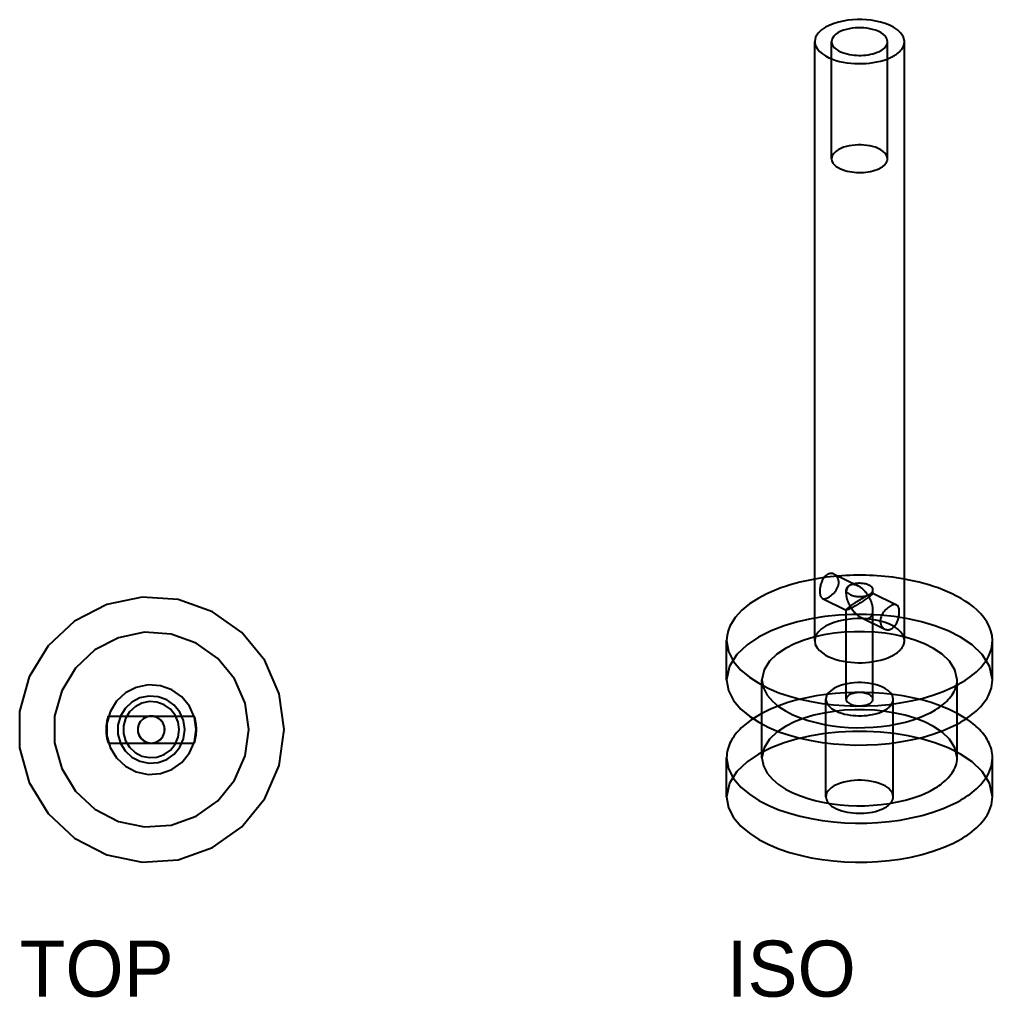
# Model space of a CAD drawing. Header units: millimetres. Extents: x 0 to 258, y -49 to 96.
# Drawn here: x 0 to 43.38, y 52.34 to 95.96 of the extents above; entities that cross this region are included whole.
import ezdxf

# ---------------------------------------------------------------- set-up
doc = ezdxf.new("R2010")
doc.units = ezdxf.units.MM
for name, color, linetype in [('ISO_HIDDEN', 8, 'CONTINUOUS'), ('ISO_VISIBLE', 7, 'Continuous'), ('TOP_HIDDEN', 8, 'CONTINUOUS'), ('TOP_VISIBLE', 7, 'Continuous')]:
    doc.layers.add(name, color=color, linetype=linetype)

msp = doc.modelspace()

# ---------------------------------------------------------------- linework, layer by layer
at = {"layer": 'ISO_HIDDEN'}
for points in [[(36.2, 89.753), (36.2, 94.975)], [(38.7, 89.753), (38.7, 94.975)], [(38.7, 89.753), (38.673, 89.88), (38.603, 89.99), (38.508, 90.08), (38.399, 90.153), (38.282, 90.212), (38.16, 90.259), (38.034, 90.297), (37.906, 90.326), (37.777, 90.347), (37.646, 90.361), (37.516, 90.367), (37.384, 90.367), (37.254, 90.361), (37.123, 90.347), (36.994, 90.326), (36.866, 90.297), (36.74, 90.259), (36.618, 90.212), (36.501, 90.153), (36.392, 90.08), (36.297, 89.99), (36.227, 89.88), (36.2, 89.753)], [(36.2, 89.753), (36.218, 89.65), (36.265, 89.556), (36.333, 89.476), (36.414, 89.409), (36.502, 89.352), (36.595, 89.304), (36.692, 89.263), (36.792, 89.23), (36.893, 89.202), (36.996, 89.179), (37.099, 89.162), (37.204, 89.149), (37.309, 89.141), (37.414, 89.138), (37.519, 89.138), (37.624, 89.143), (37.728, 89.153), (37.832, 89.167), (37.936, 89.186), (38.038, 89.21), (38.139, 89.239), (38.238, 89.275), (38.334, 89.318)], [(38.334, 89.318), (38.357, 89.329), (38.38, 89.342), (38.403, 89.354), (38.425, 89.368), (38.447, 89.382), (38.469, 89.396), (38.49, 89.411), (38.51, 89.427), (38.531, 89.443), (38.55, 89.461), (38.569, 89.478), (38.587, 89.497), (38.604, 89.517), (38.621, 89.537), (38.636, 89.558), (38.65, 89.58), (38.662, 89.603), (38.673, 89.626), (38.683, 89.651), (38.69, 89.676), (38.696, 89.701), (38.699, 89.727), (38.7, 89.753)], [(39.45, 71), (39.278, 71.029), (39.105, 71.055), (38.932, 71.079), (38.758, 71.099), (38.584, 71.117), (38.41, 71.133), (38.236, 71.146), (38.061, 71.156), (37.887, 71.163), (37.712, 71.169), (37.537, 71.171), (37.363, 71.171), (37.188, 71.169), (37.013, 71.163), (36.839, 71.156), (36.664, 71.146), (36.49, 71.133), (36.316, 71.117), (36.142, 71.099), (35.968, 71.079), (35.795, 71.055), (35.622, 71.029), (35.45, 71)], [(36.036, 71.213), (35.99, 71.187), (35.947, 71.154), (35.908, 71.118), (35.873, 71.077), (35.842, 71.034), (35.813, 70.989), (35.788, 70.941), (35.766, 70.893), (35.747, 70.843), (35.73, 70.792), (35.715, 70.741), (35.703, 70.689), (35.693, 70.636), (35.685, 70.583), (35.68, 70.53), (35.677, 70.476), (35.677, 70.423), (35.68, 70.37), (35.688, 70.317), (35.701, 70.265), (35.722, 70.216), (35.753, 70.172), (35.796, 70.141)], [(35.796, 70.141), (35.861, 70.124), (35.929, 70.13), (35.994, 70.15), (36.056, 70.179), (36.114, 70.214), (36.17, 70.253), (36.222, 70.297), (36.272, 70.343), (36.318, 70.393), (36.362, 70.445), (36.401, 70.501), (36.437, 70.559), (36.467, 70.62), (36.493, 70.683), (36.511, 70.748), (36.522, 70.815), (36.525, 70.883), (36.518, 70.951), (36.5, 71.017), (36.472, 71.078), (36.432, 71.134), (36.383, 71.181), (36.326, 71.217)], [(36.326, 71.217), (36.314, 71.223), (36.302, 71.228), (36.29, 71.232), (36.277, 71.236), (36.265, 71.24), (36.252, 71.243), (36.239, 71.245), (36.226, 71.247), (36.213, 71.249), (36.2, 71.249), (36.187, 71.25), (36.174, 71.249), (36.161, 71.249), (36.148, 71.247), (36.135, 71.246), (36.122, 71.243), (36.109, 71.24), (36.097, 71.237), (36.084, 71.233), (36.072, 71.229), (36.06, 71.224), (36.048, 71.219), (36.036, 71.213)], [(36.326, 71.217), (37.384, 70.696)], [(37.026, 70.726), (37.01, 70.717), (36.994, 70.707), (36.979, 70.696), (36.965, 70.684), (36.952, 70.672), (36.939, 70.658), (36.928, 70.644), (36.918, 70.628), (36.908, 70.613), (36.899, 70.597), (36.891, 70.58), (36.884, 70.563), (36.878, 70.546), (36.872, 70.528), (36.867, 70.51), (36.863, 70.492), (36.859, 70.474), (36.857, 70.456), (36.854, 70.438), (36.852, 70.419), (36.851, 70.401), (36.85, 70.383), (36.85, 70.364)], [(37.026, 70.726), (37.015, 70.72), (37.004, 70.715), (36.993, 70.708), (36.982, 70.702), (36.971, 70.695), (36.961, 70.688), (36.951, 70.681), (36.941, 70.674), (36.931, 70.666), (36.922, 70.657), (36.913, 70.649), (36.904, 70.64), (36.896, 70.63), (36.888, 70.621), (36.881, 70.611), (36.874, 70.6), (36.868, 70.589), (36.863, 70.578), (36.858, 70.566), (36.855, 70.554), (36.852, 70.542), (36.851, 70.53), (36.85, 70.517)], [(38.05, 70.517), (38.042, 70.567), (38.019, 70.611), (37.986, 70.65), (37.947, 70.682), (37.905, 70.71), (37.86, 70.733), (37.814, 70.752), (37.766, 70.768), (37.717, 70.782), (37.668, 70.792), (37.618, 70.801), (37.568, 70.807), (37.518, 70.811), (37.467, 70.812), (37.417, 70.812), (37.367, 70.81), (37.316, 70.805), (37.266, 70.798), (37.217, 70.789), (37.168, 70.778), (37.119, 70.764), (37.072, 70.747), (37.026, 70.726)], [(37.384, 70.696), (37.369, 70.703), (37.354, 70.71), (37.339, 70.716), (37.324, 70.722), (37.309, 70.728), (37.294, 70.733), (37.278, 70.737), (37.263, 70.741), (37.247, 70.745), (37.231, 70.748), (37.215, 70.751), (37.199, 70.753), (37.183, 70.754), (37.167, 70.755), (37.151, 70.755), (37.135, 70.754), (37.119, 70.753), (37.103, 70.75), (37.087, 70.747), (37.071, 70.743), (37.056, 70.738), (37.041, 70.733), (37.026, 70.726)], [(37.874, 70.204), (37.858, 70.23), (37.842, 70.256), (37.826, 70.282), (37.808, 70.307), (37.791, 70.332), (37.772, 70.357), (37.754, 70.381), (37.734, 70.405), (37.715, 70.428), (37.695, 70.451), (37.674, 70.474), (37.653, 70.496), (37.631, 70.517), (37.609, 70.538), (37.586, 70.559), (37.562, 70.578), (37.539, 70.598), (37.514, 70.616), (37.489, 70.634), (37.464, 70.651), (37.437, 70.667), (37.411, 70.682), (37.384, 70.696)], [(36.85, 70.517), (36.858, 70.468), (36.881, 70.423), (36.914, 70.384), (36.953, 70.352), (36.995, 70.325), (37.04, 70.302), (37.086, 70.282), (37.134, 70.266), (37.183, 70.253), (37.232, 70.242), (37.282, 70.234), (37.332, 70.228), (37.382, 70.224), (37.433, 70.222), (37.483, 70.222), (37.533, 70.225), (37.584, 70.229), (37.634, 70.236), (37.683, 70.245), (37.732, 70.256), (37.781, 70.271), (37.828, 70.288), (37.874, 70.308)], [(36.85, 70.364), (36.85, 70.517)], [(36.85, 70.364), (36.851, 70.338), (36.852, 70.311), (36.854, 70.285), (36.857, 70.258), (36.861, 70.232), (36.865, 70.206), (36.871, 70.18), (36.876, 70.154), (36.883, 70.128), (36.89, 70.102), (36.897, 70.077), (36.905, 70.052), (36.914, 70.027), (36.923, 70.002), (36.933, 69.977), (36.943, 69.952), (36.953, 69.928), (36.964, 69.904), (36.976, 69.88), (36.988, 69.856), (37, 69.832), (37.013, 69.809), (37.026, 69.786)], [(37.026, 69.786), (37.061, 69.811), (37.096, 69.837), (37.132, 69.862), (37.167, 69.886), (37.203, 69.91), (37.239, 69.934), (37.276, 69.958), (37.312, 69.982), (37.349, 70.005), (37.385, 70.028), (37.422, 70.051), (37.459, 70.074), (37.496, 70.097), (37.533, 70.119), (37.57, 70.141), (37.608, 70.163), (37.645, 70.185), (37.683, 70.206), (37.721, 70.227), (37.759, 70.248), (37.797, 70.269), (37.836, 70.289), (37.874, 70.308)], [(37.874, 70.308), (37.885, 70.314), (37.896, 70.32), (37.907, 70.326), (37.918, 70.332), (37.929, 70.339), (37.939, 70.346), (37.949, 70.353), (37.959, 70.361), (37.969, 70.369), (37.978, 70.377), (37.987, 70.386), (37.996, 70.394), (38.004, 70.404), (38.012, 70.414), (38.019, 70.424), (38.026, 70.434), (38.032, 70.445), (38.037, 70.456), (38.042, 70.468), (38.045, 70.48), (38.048, 70.492), (38.049, 70.505), (38.05, 70.517)], [(37.874, 70.308), (37.881, 70.312), (37.889, 70.315), (37.896, 70.319), (37.903, 70.322), (37.91, 70.326), (37.918, 70.329), (37.925, 70.332), (37.932, 70.336), (37.94, 70.339), (37.947, 70.342), (37.954, 70.345), (37.962, 70.348), (37.969, 70.351), (37.977, 70.354), (37.984, 70.357), (37.992, 70.36), (37.999, 70.363), (38.007, 70.365), (38.015, 70.367), (38.023, 70.369), (38.03, 70.371), (38.038, 70.371), (38.046, 70.37)], [(38.05, 70.364), (38.047, 70.354), (38.041, 70.346), (38.034, 70.338), (38.027, 70.33), (38.02, 70.323), (38.012, 70.315), (38.005, 70.308), (37.997, 70.301), (37.989, 70.294), (37.981, 70.287), (37.973, 70.281), (37.965, 70.274), (37.957, 70.267), (37.949, 70.261), (37.941, 70.254), (37.932, 70.248), (37.924, 70.242), (37.916, 70.235), (37.908, 70.229), (37.899, 70.223), (37.891, 70.216), (37.883, 70.21), (37.874, 70.204)], [(38.046, 70.37), (38.047, 70.37), (38.047, 70.37), (38.047, 70.37), (38.047, 70.369), (38.048, 70.369), (38.048, 70.369), (38.048, 70.369), (38.048, 70.369), (38.049, 70.368), (38.049, 70.368), (38.049, 70.368), (38.049, 70.368), (38.049, 70.367), (38.049, 70.367), (38.05, 70.367), (38.05, 70.366), (38.05, 70.366), (38.05, 70.366), (38.05, 70.365), (38.05, 70.365), (38.05, 70.365), (38.05, 70.365), (38.05, 70.364)], [(38.046, 70.37), (39.104, 69.849)], [(38.05, 70.364), (38.05, 70.517)], [(35.796, 70.141), (36.854, 69.62)], [(37.874, 70.204), (37.833, 70.174), (37.791, 70.144), (37.748, 70.115), (37.706, 70.086), (37.663, 70.057), (37.62, 70.029), (37.577, 70.001), (37.534, 69.973), (37.49, 69.946), (37.447, 69.919), (37.403, 69.892), (37.359, 69.866), (37.315, 69.84), (37.27, 69.814), (37.225, 69.788), (37.181, 69.763), (37.136, 69.739), (37.09, 69.714), (37.044, 69.691), (36.998, 69.669), (36.952, 69.647), (36.904, 69.628), (36.854, 69.62)], [(38.05, 69.626), (38.049, 69.652), (38.048, 69.679), (38.046, 69.705), (38.043, 69.732), (38.039, 69.758), (38.035, 69.784), (38.029, 69.81), (38.024, 69.836), (38.017, 69.862), (38.01, 69.887), (38.003, 69.913), (37.995, 69.938), (37.986, 69.963), (37.977, 69.988), (37.967, 70.013), (37.957, 70.038), (37.947, 70.062), (37.936, 70.086), (37.924, 70.11), (37.912, 70.134), (37.9, 70.157), (37.887, 70.181), (37.874, 70.204)], [(43.375, 66.513), (43.247, 67.117), (42.915, 67.64), (42.465, 68.067), (41.949, 68.412), (41.394, 68.691), (40.814, 68.915), (40.219, 69.093), (39.613, 69.229), (38.999, 69.329), (38.381, 69.394), (37.761, 69.427), (37.139, 69.427), (36.519, 69.394), (35.901, 69.329), (35.287, 69.229), (34.681, 69.093), (34.086, 68.915), (33.506, 68.691), (32.951, 68.412), (32.435, 68.067), (31.985, 67.64), (31.653, 67.117), (31.525, 66.513)], [(36.85, 69.626), (36.853, 69.635), (36.859, 69.644), (36.866, 69.652), (36.873, 69.66), (36.88, 69.667), (36.888, 69.675), (36.895, 69.682), (36.903, 69.689), (36.911, 69.696), (36.919, 69.702), (36.927, 69.709), (36.935, 69.716), (36.943, 69.722), (36.951, 69.729), (36.959, 69.735), (36.968, 69.742), (36.976, 69.748), (36.984, 69.755), (36.992, 69.761), (37.001, 69.767), (37.009, 69.774), (37.017, 69.78), (37.026, 69.786)], [(36.854, 69.62), (36.853, 69.62), (36.853, 69.62), (36.853, 69.62), (36.853, 69.62), (36.852, 69.621), (36.852, 69.621), (36.852, 69.621), (36.852, 69.621), (36.851, 69.621), (36.851, 69.622), (36.851, 69.622), (36.851, 69.622), (36.851, 69.623), (36.851, 69.623), (36.85, 69.623), (36.85, 69.623), (36.85, 69.624), (36.85, 69.624), (36.85, 69.624), (36.85, 69.625), (36.85, 69.625), (36.85, 69.625), (36.85, 69.626)], [(36.85, 65.643), (36.85, 69.626)], [(37.026, 69.786), (37.042, 69.76), (37.058, 69.734), (37.074, 69.708), (37.092, 69.683), (37.109, 69.658), (37.128, 69.633), (37.146, 69.609), (37.166, 69.585), (37.185, 69.562), (37.205, 69.539), (37.226, 69.516), (37.247, 69.494), (37.269, 69.473), (37.291, 69.452), (37.314, 69.431), (37.338, 69.411), (37.361, 69.392), (37.386, 69.374), (37.411, 69.356), (37.436, 69.339), (37.463, 69.323), (37.489, 69.308), (37.516, 69.294)], [(37.874, 69.264), (37.89, 69.273), (37.906, 69.283), (37.921, 69.293), (37.935, 69.305), (37.948, 69.318), (37.961, 69.332), (37.972, 69.346), (37.982, 69.361), (37.992, 69.377), (38.001, 69.393), (38.009, 69.41), (38.016, 69.427), (38.022, 69.444), (38.028, 69.462), (38.033, 69.48), (38.037, 69.497), (38.041, 69.516), (38.043, 69.534), (38.046, 69.552), (38.048, 69.57), (38.049, 69.589), (38.05, 69.607), (38.05, 69.626)], [(38.05, 65.643), (38.05, 69.626)], [(39.45, 68.254), (39.407, 68.458), (39.295, 68.634), (39.143, 68.779), (38.969, 68.895), (38.781, 68.989), (38.586, 69.065), (38.385, 69.125), (38.18, 69.171), (37.973, 69.205), (37.764, 69.227), (37.555, 69.238), (37.345, 69.238), (37.136, 69.227), (36.927, 69.205), (36.72, 69.171), (36.515, 69.125), (36.314, 69.065), (36.119, 68.989), (35.931, 68.895), (35.757, 68.779), (35.605, 68.634), (35.493, 68.458), (35.45, 68.254)], [(37.516, 69.294), (37.531, 69.287), (37.546, 69.28), (37.561, 69.274), (37.576, 69.268), (37.591, 69.262), (37.606, 69.257), (37.622, 69.253), (37.637, 69.248), (37.653, 69.245), (37.669, 69.242), (37.685, 69.239), (37.701, 69.237), (37.717, 69.236), (37.733, 69.235), (37.749, 69.235), (37.765, 69.235), (37.781, 69.237), (37.797, 69.239), (37.813, 69.242), (37.829, 69.246), (37.844, 69.252), (37.859, 69.257), (37.874, 69.264)], [(37.516, 69.294), (38.574, 68.773)], [(41.8, 66.513), (41.706, 66.957), (41.462, 67.341), (41.132, 67.654), (40.753, 67.907), (40.345, 68.112), (39.92, 68.276), (39.483, 68.407), (39.038, 68.507), (38.587, 68.581), (38.134, 68.629), (37.678, 68.652), (37.222, 68.652), (36.766, 68.629), (36.313, 68.581), (35.862, 68.507), (35.417, 68.407), (34.98, 68.276), (34.555, 68.112), (34.147, 67.907), (33.768, 67.654), (33.438, 67.341), (33.194, 66.957), (33.1, 66.513)], [(33.1, 66.513), (33.161, 66.155), (33.327, 65.83), (33.564, 65.551), (33.843, 65.316), (34.15, 65.118), (34.476, 64.951), (34.813, 64.81), (35.159, 64.693), (35.512, 64.596), (35.869, 64.518), (36.23, 64.458), (36.593, 64.414), (36.958, 64.385), (37.323, 64.372), (37.689, 64.375), (38.054, 64.392), (38.419, 64.425), (38.781, 64.474), (39.141, 64.54), (39.497, 64.623), (39.848, 64.726), (40.192, 64.851), (40.526, 64.999)], [(33.1, 64.533), (33.1, 66.513)], [(38.95, 65.643), (38.918, 65.796), (38.834, 65.928), (38.72, 66.036), (38.589, 66.124), (38.448, 66.194), (38.302, 66.251), (38.151, 66.296), (37.997, 66.331), (37.842, 66.356), (37.686, 66.372), (37.529, 66.381), (37.371, 66.381), (37.214, 66.372), (37.058, 66.356), (36.903, 66.331), (36.749, 66.296), (36.598, 66.251), (36.452, 66.194), (36.311, 66.124), (36.18, 66.036), (36.066, 65.928), (35.982, 65.796), (35.95, 65.643)], [(40.526, 64.999), (40.607, 65.04), (40.687, 65.082), (40.765, 65.127), (40.843, 65.173), (40.92, 65.222), (40.995, 65.272), (41.069, 65.325), (41.14, 65.38), (41.211, 65.437), (41.279, 65.497), (41.344, 65.559), (41.407, 65.624), (41.467, 65.692), (41.524, 65.762), (41.577, 65.836), (41.625, 65.912), (41.669, 65.991), (41.707, 66.073), (41.74, 66.158), (41.766, 66.245), (41.785, 66.333), (41.796, 66.423), (41.8, 66.513)], [(41.8, 64.533), (41.8, 66.513)], [(42.205, 64.773), (41.834, 64.994), (41.448, 65.185), (41.049, 65.349), (40.641, 65.49), (40.226, 65.609), (39.806, 65.708), (39.383, 65.79), (38.956, 65.853), (38.527, 65.9), (38.097, 65.932), (37.666, 65.947), (37.234, 65.947), (36.803, 65.932), (36.373, 65.9), (35.944, 65.853), (35.517, 65.79), (35.094, 65.708), (34.674, 65.609), (34.259, 65.49), (33.851, 65.349), (33.452, 65.185), (33.066, 64.994), (32.695, 64.773)], [(38.05, 65.643), (38.037, 65.704), (38.003, 65.757), (37.958, 65.8), (37.906, 65.835), (37.849, 65.863), (37.791, 65.886), (37.73, 65.904), (37.669, 65.918), (37.607, 65.928), (37.544, 65.935), (37.481, 65.938), (37.419, 65.938), (37.356, 65.935), (37.293, 65.928), (37.231, 65.918), (37.17, 65.904), (37.109, 65.886), (37.051, 65.863), (36.994, 65.835), (36.942, 65.8), (36.897, 65.757), (36.863, 65.704), (36.85, 65.643)], [(35.95, 65.643), (35.971, 65.519), (36.028, 65.407), (36.11, 65.311), (36.206, 65.23), (36.312, 65.162), (36.424, 65.104), (36.541, 65.056), (36.66, 65.015), (36.782, 64.982), (36.905, 64.955), (37.029, 64.934), (37.155, 64.919), (37.28, 64.909), (37.406, 64.905), (37.532, 64.906), (37.658, 64.912), (37.784, 64.923), (37.909, 64.94), (38.033, 64.962), (38.156, 64.991), (38.277, 65.027), (38.395, 65.07), (38.511, 65.121)], [(35.95, 61.291), (35.95, 65.643)], [(36.85, 65.643), (36.858, 65.593), (36.881, 65.549), (36.914, 65.51), (36.953, 65.478), (36.995, 65.45), (37.04, 65.427), (37.086, 65.408), (37.134, 65.392), (37.183, 65.378), (37.232, 65.368), (37.282, 65.359), (37.332, 65.353), (37.382, 65.349), (37.433, 65.348), (37.483, 65.348), (37.533, 65.35), (37.584, 65.355), (37.634, 65.362), (37.683, 65.371), (37.732, 65.382), (37.781, 65.396), (37.828, 65.414), (37.874, 65.434)], [(37.874, 65.434), (37.885, 65.44), (37.896, 65.446), (37.907, 65.452), (37.918, 65.458), (37.929, 65.465), (37.939, 65.472), (37.949, 65.479), (37.959, 65.487), (37.969, 65.494), (37.978, 65.503), (37.987, 65.511), (37.996, 65.52), (38.004, 65.53), (38.012, 65.539), (38.019, 65.55), (38.026, 65.56), (38.032, 65.571), (38.037, 65.582), (38.042, 65.594), (38.045, 65.606), (38.048, 65.618), (38.049, 65.631), (38.05, 65.643)], [(38.511, 65.121), (38.539, 65.135), (38.566, 65.15), (38.593, 65.165), (38.62, 65.181), (38.646, 65.198), (38.672, 65.215), (38.698, 65.233), (38.723, 65.252), (38.747, 65.272), (38.77, 65.292), (38.793, 65.314), (38.815, 65.336), (38.835, 65.36), (38.855, 65.384), (38.873, 65.409), (38.89, 65.436), (38.905, 65.463), (38.918, 65.491), (38.929, 65.52), (38.938, 65.55), (38.945, 65.581), (38.949, 65.612), (38.95, 65.643)], [(38.95, 61.291), (38.95, 65.643)], [(41.8, 63.032), (41.706, 63.475), (41.462, 63.859), (41.132, 64.172), (40.753, 64.426), (40.345, 64.63), (39.92, 64.795), (39.483, 64.925), (39.038, 65.026), (38.587, 65.099), (38.134, 65.147), (37.678, 65.171), (37.222, 65.171), (36.766, 65.147), (36.313, 65.099), (35.862, 65.026), (35.417, 64.925), (34.98, 64.795), (34.555, 64.63), (34.147, 64.426), (33.768, 64.172), (33.438, 63.859), (33.194, 63.475), (33.1, 63.032)], [(43.375, 61.291), (43.247, 61.895), (42.915, 62.418), (42.465, 62.845), (41.949, 63.19), (41.394, 63.468), (40.814, 63.692), (40.219, 63.87), (39.613, 64.007), (38.999, 64.107), (38.381, 64.172), (37.761, 64.204), (37.139, 64.204), (36.519, 64.172), (35.901, 64.107), (35.287, 64.007), (34.681, 63.87), (34.086, 63.692), (33.506, 63.468), (32.951, 63.19), (32.435, 62.845), (31.985, 62.418), (31.653, 61.895), (31.525, 61.291)], [(38.95, 61.291), (38.918, 61.444), (38.834, 61.576), (38.72, 61.684), (38.589, 61.772), (38.448, 61.842), (38.302, 61.899), (38.151, 61.944), (37.997, 61.979), (37.842, 62.004), (37.686, 62.02), (37.529, 62.029), (37.371, 62.029), (37.214, 62.02), (37.058, 62.004), (36.903, 61.979), (36.749, 61.944), (36.598, 61.899), (36.452, 61.842), (36.311, 61.772), (36.18, 61.684), (36.066, 61.576), (35.982, 61.444), (35.95, 61.291)], [(35.95, 61.291), (35.971, 61.167), (36.028, 61.055), (36.11, 60.959), (36.206, 60.878), (36.312, 60.81), (36.424, 60.752), (36.541, 60.704), (36.66, 60.663), (36.782, 60.63), (36.905, 60.603), (37.029, 60.582), (37.155, 60.567), (37.28, 60.557), (37.406, 60.553), (37.532, 60.554), (37.658, 60.56), (37.784, 60.571), (37.909, 60.588), (38.033, 60.611), (38.156, 60.639), (38.277, 60.675), (38.395, 60.718), (38.511, 60.769)], [(38.511, 60.769), (38.539, 60.783), (38.566, 60.798), (38.593, 60.813), (38.62, 60.829), (38.646, 60.846), (38.672, 60.863), (38.698, 60.881), (38.723, 60.9), (38.747, 60.92), (38.77, 60.94), (38.793, 60.962), (38.815, 60.984), (38.835, 61.008), (38.855, 61.032), (38.873, 61.057), (38.89, 61.084), (38.905, 61.111), (38.918, 61.139), (38.929, 61.168), (38.938, 61.198), (38.945, 61.229), (38.949, 61.26), (38.95, 61.291)]]:
    msp.add_lwpolyline(points, dxfattribs=at)
at = {"layer": 'ISO_VISIBLE'}
for points in [[(39.45, 94.975), (39.407, 95.179), (39.295, 95.355), (39.143, 95.499), (38.969, 95.616), (38.781, 95.71), (38.586, 95.786), (38.385, 95.846), (38.18, 95.892), (37.973, 95.926), (37.764, 95.948), (37.555, 95.958), (37.345, 95.958), (37.136, 95.948), (36.927, 95.926), (36.72, 95.892), (36.515, 95.846), (36.314, 95.786), (36.119, 95.71), (35.931, 95.616), (35.757, 95.499), (35.605, 95.355), (35.493, 95.179), (35.45, 94.975)], [(38.7, 94.975), (38.673, 95.102), (38.603, 95.213), (38.508, 95.303), (38.399, 95.376), (38.282, 95.434), (38.16, 95.482), (38.034, 95.519), (37.906, 95.548), (37.777, 95.569), (37.646, 95.583), (37.516, 95.59), (37.384, 95.59), (37.254, 95.583), (37.123, 95.569), (36.994, 95.548), (36.866, 95.519), (36.74, 95.482), (36.618, 95.434), (36.501, 95.376), (36.392, 95.303), (36.297, 95.213), (36.227, 95.102), (36.2, 94.975)], [(35.45, 94.975), (35.478, 94.81), (35.555, 94.661), (35.663, 94.533), (35.792, 94.425), (35.933, 94.333), (36.082, 94.257), (36.238, 94.192), (36.397, 94.138), (36.559, 94.093), (36.723, 94.058), (36.889, 94.03), (37.056, 94.01), (37.224, 93.997), (37.392, 93.991), (37.56, 93.992), (37.728, 94), (37.895, 94.015), (38.062, 94.038), (38.227, 94.068), (38.391, 94.106), (38.552, 94.153), (38.711, 94.211), (38.864, 94.279)], [(35.45, 68.254), (35.45, 94.975)], [(36.2, 94.975), (36.218, 94.872), (36.265, 94.779), (36.333, 94.699), (36.414, 94.631), (36.502, 94.574), (36.595, 94.526), (36.692, 94.486), (36.792, 94.452), (36.893, 94.424), (36.996, 94.402), (37.099, 94.384), (37.204, 94.372), (37.309, 94.364), (37.414, 94.36), (37.519, 94.361), (37.624, 94.366), (37.728, 94.375), (37.832, 94.389), (37.936, 94.408), (38.038, 94.432), (38.139, 94.462), (38.238, 94.497), (38.334, 94.54)], [(38.334, 94.54), (38.357, 94.552), (38.38, 94.564), (38.403, 94.577), (38.425, 94.59), (38.447, 94.604), (38.469, 94.618), (38.49, 94.633), (38.51, 94.649), (38.531, 94.666), (38.55, 94.683), (38.569, 94.701), (38.587, 94.719), (38.604, 94.739), (38.621, 94.759), (38.636, 94.78), (38.65, 94.802), (38.662, 94.825), (38.673, 94.849), (38.683, 94.873), (38.69, 94.898), (38.696, 94.923), (38.699, 94.949), (38.7, 94.975)], [(38.864, 94.279), (38.901, 94.298), (38.938, 94.317), (38.974, 94.338), (39.01, 94.359), (39.045, 94.381), (39.08, 94.404), (39.114, 94.429), (39.147, 94.454), (39.179, 94.48), (39.21, 94.508), (39.24, 94.536), (39.269, 94.566), (39.297, 94.597), (39.323, 94.63), (39.347, 94.664), (39.37, 94.699), (39.39, 94.735), (39.407, 94.773), (39.422, 94.812), (39.434, 94.852), (39.443, 94.892), (39.448, 94.933), (39.45, 94.975)], [(39.45, 68.254), (39.45, 94.975)], [(35.45, 71), (35.23, 70.959), (35.012, 70.913), (34.794, 70.862), (34.578, 70.806), (34.364, 70.744), (34.151, 70.677), (33.939, 70.604), (33.731, 70.525), (33.524, 70.439), (33.321, 70.346), (33.122, 70.246), (32.926, 70.138), (32.736, 70.021), (32.551, 69.895), (32.374, 69.759), (32.206, 69.612), (32.049, 69.454), (31.905, 69.283), (31.779, 69.099), (31.673, 68.902), (31.593, 68.694), (31.542, 68.477), (31.525, 68.254)], [(43.375, 68.254), (43.358, 68.477), (43.307, 68.694), (43.227, 68.902), (43.121, 69.099), (42.995, 69.283), (42.851, 69.454), (42.694, 69.612), (42.526, 69.759), (42.349, 69.895), (42.164, 70.021), (41.974, 70.138), (41.778, 70.246), (41.579, 70.346), (41.376, 70.439), (41.169, 70.525), (40.961, 70.604), (40.749, 70.677), (40.536, 70.744), (40.322, 70.806), (40.106, 70.862), (39.888, 70.913), (39.67, 70.959), (39.45, 71)], [(38.864, 69.821), (38.814, 69.793), (38.766, 69.762), (38.72, 69.728), (38.676, 69.692), (38.634, 69.653), (38.595, 69.611), (38.557, 69.568), (38.522, 69.523), (38.49, 69.476), (38.461, 69.426), (38.435, 69.375), (38.413, 69.323), (38.395, 69.268), (38.383, 69.212), (38.376, 69.156), (38.375, 69.098), (38.382, 69.042), (38.395, 68.986), (38.417, 68.933), (38.446, 68.884), (38.482, 68.84), (38.525, 68.802), (38.574, 68.773)], [(39.104, 69.849), (39.094, 69.854), (39.084, 69.857), (39.074, 69.86), (39.063, 69.863), (39.052, 69.864), (39.041, 69.865), (39.031, 69.866), (39.02, 69.866), (39.009, 69.865), (38.998, 69.864), (38.987, 69.863), (38.977, 69.861), (38.966, 69.858), (38.955, 69.856), (38.945, 69.853), (38.935, 69.85), (38.924, 69.846), (38.914, 69.843), (38.904, 69.839), (38.894, 69.834), (38.884, 69.83), (38.874, 69.826), (38.864, 69.821)], [(38.864, 68.776), (38.91, 68.803), (38.953, 68.835), (38.992, 68.872), (39.027, 68.913), (39.058, 68.956), (39.087, 69.001), (39.112, 69.049), (39.134, 69.097), (39.153, 69.147), (39.17, 69.198), (39.185, 69.249), (39.197, 69.301), (39.207, 69.354), (39.215, 69.407), (39.22, 69.46), (39.223, 69.513), (39.223, 69.567), (39.22, 69.62), (39.212, 69.673), (39.199, 69.725), (39.178, 69.774), (39.147, 69.818), (39.104, 69.849)], [(38.574, 68.773), (38.586, 68.767), (38.598, 68.762), (38.61, 68.758), (38.623, 68.753), (38.635, 68.75), (38.648, 68.747), (38.661, 68.745), (38.674, 68.743), (38.687, 68.741), (38.7, 68.74), (38.713, 68.74), (38.726, 68.74), (38.739, 68.741), (38.752, 68.742), (38.765, 68.744), (38.778, 68.747), (38.791, 68.749), (38.803, 68.753), (38.816, 68.757), (38.828, 68.761), (38.84, 68.766), (38.852, 68.771), (38.864, 68.776)], [(31.525, 68.254), (31.609, 67.765), (31.835, 67.323), (32.156, 66.944), (32.537, 66.623), (32.956, 66.353), (33.399, 66.125), (33.858, 65.934), (34.33, 65.774), (34.81, 65.642), (35.297, 65.536), (35.788, 65.454), (36.283, 65.394), (36.78, 65.356), (37.277, 65.338), (37.776, 65.341), (38.273, 65.365), (38.769, 65.41), (39.263, 65.477), (39.753, 65.566), (40.238, 65.68), (40.716, 65.82), (41.184, 65.989), (41.64, 66.191)], [(31.525, 66.513), (31.525, 68.254)], [(35.45, 68.254), (35.478, 68.089), (35.555, 67.94), (35.663, 67.812), (35.792, 67.704), (35.933, 67.612), (36.082, 67.536), (36.238, 67.471), (36.397, 67.417), (36.559, 67.373), (36.723, 67.337), (36.889, 67.309), (37.056, 67.289), (37.224, 67.276), (37.392, 67.27), (37.56, 67.271), (37.728, 67.279), (37.895, 67.294), (38.062, 67.317), (38.227, 67.347), (38.391, 67.385), (38.552, 67.433), (38.711, 67.49), (38.864, 67.558)], [(38.864, 67.558), (38.901, 67.577), (38.938, 67.596), (38.974, 67.617), (39.01, 67.638), (39.045, 67.66), (39.08, 67.683), (39.114, 67.708), (39.147, 67.733), (39.179, 67.759), (39.21, 67.787), (39.24, 67.815), (39.269, 67.845), (39.297, 67.876), (39.323, 67.909), (39.347, 67.943), (39.37, 67.978), (39.39, 68.014), (39.407, 68.052), (39.422, 68.091), (39.434, 68.131), (39.443, 68.171), (39.448, 68.213), (39.45, 68.254)], [(41.64, 66.191), (41.75, 66.247), (41.858, 66.305), (41.966, 66.366), (42.072, 66.429), (42.176, 66.495), (42.278, 66.563), (42.379, 66.635), (42.477, 66.71), (42.572, 66.788), (42.665, 66.869), (42.754, 66.954), (42.84, 67.043), (42.922, 67.135), (42.999, 67.231), (43.071, 67.331), (43.137, 67.435), (43.196, 67.543), (43.249, 67.655), (43.293, 67.77), (43.328, 67.888), (43.354, 68.009), (43.37, 68.131), (43.375, 68.254)], [(43.375, 66.513), (43.375, 68.254)], [(31.525, 66.513), (31.609, 66.025), (31.835, 65.582), (32.156, 65.203), (32.537, 64.883), (32.956, 64.612), (33.399, 64.385), (33.858, 64.193), (34.33, 64.033), (34.81, 63.902), (35.297, 63.795), (35.788, 63.713), (36.283, 63.653), (36.78, 63.615), (37.277, 63.597), (37.776, 63.6), (38.273, 63.624), (38.769, 63.669), (39.263, 63.736), (39.753, 63.825), (40.238, 63.939), (40.716, 64.079), (41.184, 64.248), (41.64, 64.451)], [(41.64, 64.451), (41.75, 64.506), (41.858, 64.564), (41.966, 64.625), (42.072, 64.688), (42.176, 64.754), (42.278, 64.823), (42.379, 64.894), (42.477, 64.969), (42.572, 65.047), (42.665, 65.128), (42.754, 65.213), (42.84, 65.302), (42.922, 65.394), (42.999, 65.49), (43.071, 65.591), (43.137, 65.695), (43.196, 65.803), (43.249, 65.914), (43.293, 66.029), (43.328, 66.147), (43.354, 66.268), (43.37, 66.39), (43.375, 66.513)], [(32.695, 64.773), (32.617, 64.719), (32.539, 64.664), (32.463, 64.607), (32.389, 64.548), (32.316, 64.488), (32.244, 64.425), (32.175, 64.36), (32.107, 64.293), (32.042, 64.224), (31.98, 64.153), (31.92, 64.079), (31.863, 64.003), (31.809, 63.924), (31.759, 63.844), (31.713, 63.761), (31.671, 63.675), (31.634, 63.588), (31.601, 63.499), (31.574, 63.408), (31.553, 63.315), (31.538, 63.221), (31.528, 63.127), (31.525, 63.032)], [(43.375, 63.032), (43.372, 63.127), (43.362, 63.221), (43.347, 63.315), (43.326, 63.408), (43.299, 63.499), (43.266, 63.588), (43.229, 63.675), (43.187, 63.761), (43.141, 63.844), (43.091, 63.924), (43.037, 64.003), (42.98, 64.079), (42.92, 64.153), (42.858, 64.224), (42.793, 64.293), (42.725, 64.36), (42.656, 64.425), (42.584, 64.488), (42.511, 64.548), (42.437, 64.607), (42.361, 64.664), (42.283, 64.719), (42.205, 64.773)], [(33.1, 63.032), (33.1, 64.533)], [(41.8, 63.032), (41.8, 64.533)], [(31.525, 63.032), (31.609, 62.543), (31.835, 62.101), (32.156, 61.721), (32.537, 61.401), (32.956, 61.131), (33.399, 60.903), (33.858, 60.712), (34.33, 60.552), (34.81, 60.42), (35.297, 60.314), (35.788, 60.232), (36.283, 60.172), (36.78, 60.133), (37.277, 60.116), (37.776, 60.119), (38.273, 60.143), (38.769, 60.188), (39.263, 60.254), (39.753, 60.344), (40.238, 60.458), (40.716, 60.598), (41.184, 60.767), (41.64, 60.969)], [(31.525, 61.291), (31.525, 63.032)], [(33.1, 63.032), (33.161, 62.673), (33.327, 62.348), (33.564, 62.07), (33.843, 61.834), (34.15, 61.636), (34.476, 61.469), (34.813, 61.328), (35.159, 61.211), (35.512, 61.114), (35.869, 61.036), (36.23, 60.976), (36.593, 60.932), (36.958, 60.904), (37.323, 60.891), (37.689, 60.893), (38.054, 60.911), (38.419, 60.944), (38.781, 60.993), (39.141, 61.058), (39.497, 61.142), (39.848, 61.245), (40.192, 61.369), (40.526, 61.517)], [(40.526, 61.517), (40.607, 61.558), (40.687, 61.601), (40.765, 61.645), (40.843, 61.692), (40.92, 61.74), (40.995, 61.79), (41.069, 61.843), (41.14, 61.898), (41.211, 61.955), (41.279, 62.015), (41.344, 62.077), (41.407, 62.142), (41.467, 62.21), (41.524, 62.281), (41.577, 62.354), (41.625, 62.431), (41.669, 62.51), (41.707, 62.592), (41.74, 62.676), (41.766, 62.763), (41.785, 62.852), (41.796, 62.941), (41.8, 63.032)], [(41.64, 60.969), (41.75, 61.025), (41.858, 61.083), (41.966, 61.143), (42.072, 61.206), (42.176, 61.272), (42.278, 61.341), (42.379, 61.413), (42.477, 61.487), (42.572, 61.565), (42.665, 61.647), (42.754, 61.732), (42.84, 61.82), (42.922, 61.913), (42.999, 62.009), (43.071, 62.109), (43.137, 62.213), (43.196, 62.321), (43.249, 62.433), (43.293, 62.548), (43.328, 62.666), (43.354, 62.786), (43.37, 62.909), (43.375, 63.032)], [(43.375, 61.291), (43.375, 63.032)], [(31.525, 61.291), (31.609, 60.802), (31.835, 60.36), (32.156, 59.981), (32.537, 59.66), (32.956, 59.39), (33.399, 59.162), (33.858, 58.971), (34.33, 58.811), (34.81, 58.679), (35.297, 58.573), (35.788, 58.491), (36.283, 58.431), (36.78, 58.392), (37.277, 58.375), (37.776, 58.378), (38.273, 58.402), (38.769, 58.447), (39.263, 58.514), (39.753, 58.603), (40.238, 58.717), (40.716, 58.857), (41.184, 59.026), (41.64, 59.228)], [(41.64, 59.228), (41.75, 59.284), (41.858, 59.342), (41.966, 59.402), (42.072, 59.466), (42.176, 59.531), (42.278, 59.6), (42.379, 59.672), (42.477, 59.747), (42.572, 59.825), (42.665, 59.906), (42.754, 59.991), (42.84, 60.08), (42.922, 60.172), (42.999, 60.268), (43.071, 60.368), (43.137, 60.472), (43.196, 60.58), (43.249, 60.692), (43.293, 60.807), (43.328, 60.925), (43.354, 61.046), (43.37, 61.168), (43.375, 61.291)]]:
    msp.add_lwpolyline(points, dxfattribs=at)
at = {"layer": 'TOP_HIDDEN'}
for points in [[(11.795, 64.286), (11.575, 65.885), (10.932, 67.365), (9.914, 68.616), (8.596, 69.547), (7.075, 70.087), (5.465, 70.197), (3.886, 69.869), (2.453, 69.127), (1.274, 68.025), (0.435, 66.647), (0, 65.093), (0, 63.479), (0.435, 61.926), (1.274, 60.547), (2.453, 59.446), (3.886, 58.703), (5.465, 58.375), (7.075, 58.485), (8.596, 59.025), (9.914, 59.956), (10.932, 61.208), (11.575, 62.688), (11.795, 64.286)], [(11.795, 64.286), (11.575, 65.885), (10.932, 67.365), (9.914, 68.616), (8.596, 69.547), (7.075, 70.087), (5.465, 70.197), (3.886, 69.869), (2.453, 69.127), (1.274, 68.025), (0.435, 66.647), (0, 65.093), (0, 63.479), (0.435, 61.926), (1.274, 60.547), (2.453, 59.446), (3.886, 58.703), (5.465, 58.375), (7.075, 58.485), (8.596, 59.025), (9.914, 59.956), (10.932, 61.208), (11.575, 62.688), (11.795, 64.286)], [(11.795, 64.286), (11.575, 65.885), (10.932, 67.365), (9.914, 68.616), (8.596, 69.547), (7.075, 70.087), (5.465, 70.197), (3.886, 69.869), (2.453, 69.127), (1.274, 68.025), (0.435, 66.647), (0, 65.093), (0, 63.479), (0.435, 61.926), (1.274, 60.547), (2.453, 59.446), (3.886, 58.703), (5.465, 58.375), (7.075, 58.485), (8.596, 59.025), (9.914, 59.956), (10.932, 61.208), (11.575, 62.688), (11.795, 64.286)], [(10.22, 64.286), (10.059, 65.46), (9.587, 66.546), (8.839, 67.465), (7.871, 68.148), (6.755, 68.545), (5.573, 68.626), (4.413, 68.385), (3.361, 67.84), (2.495, 67.031), (1.88, 66.019), (1.56, 64.879), (1.56, 63.694), (1.88, 62.553), (2.495, 61.541), (3.361, 60.732), (4.413, 60.187), (5.573, 59.946), (6.755, 60.027), (7.871, 60.424), (8.839, 61.107), (9.587, 62.026), (10.059, 63.113), (10.22, 64.286)], [(10.22, 64.286), (10.059, 65.46), (9.587, 66.546), (8.839, 67.465), (7.871, 68.148), (6.755, 68.545), (5.573, 68.626), (4.413, 68.385), (3.361, 67.84), (2.495, 67.031), (1.88, 66.019), (1.56, 64.879), (1.56, 63.694), (1.88, 62.553), (2.495, 61.541), (3.361, 60.732), (4.413, 60.187), (5.573, 59.946), (6.755, 60.027), (7.871, 60.424), (8.839, 61.107), (9.587, 62.026), (10.059, 63.113), (10.22, 64.286)], [(7.87, 64.286), (7.796, 64.826), (7.579, 65.325), (7.235, 65.748), (6.79, 66.062), (6.277, 66.244), (5.733, 66.282), (5.2, 66.171), (4.716, 65.92), (4.318, 65.548), (4.035, 65.083), (3.888, 64.559), (3.888, 64.014), (4.035, 63.489), (4.318, 63.024), (4.716, 62.652), (5.2, 62.402), (5.733, 62.291), (6.277, 62.328), (6.79, 62.51), (7.235, 62.825), (7.579, 63.247), (7.796, 63.747), (7.87, 64.286)], [(7.37, 64.286), (7.314, 64.691), (7.151, 65.066), (6.894, 65.382), (6.56, 65.618), (6.175, 65.755), (5.767, 65.783), (5.367, 65.7), (5.005, 65.512), (4.706, 65.233), (4.494, 64.884), (4.384, 64.49), (4.384, 64.082), (4.494, 63.689), (4.706, 63.34), (5.005, 63.061), (5.367, 62.873), (5.767, 62.79), (6.175, 62.818), (6.56, 62.954), (6.894, 63.19), (7.151, 63.507), (7.314, 63.881), (7.37, 64.286)], [(7.37, 64.286), (7.314, 64.691), (7.151, 65.066), (6.894, 65.382), (6.56, 65.618), (6.175, 65.755), (5.767, 65.783), (5.367, 65.7), (5.005, 65.512), (4.706, 65.233), (4.494, 64.884), (4.384, 64.49), (4.384, 64.082), (4.494, 63.689), (4.706, 63.34), (5.005, 63.061), (5.367, 62.873), (5.767, 62.79), (6.175, 62.818), (6.56, 62.954), (6.894, 63.19), (7.151, 63.507), (7.314, 63.881), (7.37, 64.286)], [(7.12, 64.286), (7.073, 64.623), (6.938, 64.936), (6.723, 65.2), (6.445, 65.396), (6.124, 65.51), (5.785, 65.533), (5.451, 65.464), (5.149, 65.307), (4.9, 65.075), (4.723, 64.784), (4.631, 64.456), (4.631, 64.116), (4.723, 63.788), (4.9, 63.497), (5.149, 63.265), (5.451, 63.108), (5.785, 63.039), (6.124, 63.062), (6.445, 63.176), (6.723, 63.373), (6.938, 63.637), (7.073, 63.949), (7.12, 64.286)], [(3.962, 63.686), (3.947, 63.737), (3.933, 63.788), (3.92, 63.84), (3.909, 63.891), (3.899, 63.943), (3.891, 63.996), (3.884, 64.048), (3.878, 64.101), (3.874, 64.154), (3.871, 64.207), (3.87, 64.26), (3.87, 64.313), (3.871, 64.366), (3.874, 64.419), (3.878, 64.471), (3.884, 64.524), (3.891, 64.577), (3.899, 64.629), (3.909, 64.681), (3.92, 64.733), (3.933, 64.784), (3.947, 64.835), (3.962, 64.886)], [(3.962, 64.886), (5.87, 64.886)], [(5.87, 64.886), (5.829, 64.884), (5.788, 64.88), (5.748, 64.873), (5.708, 64.863), (5.669, 64.851), (5.631, 64.836), (5.594, 64.818), (5.558, 64.798), (5.524, 64.776), (5.491, 64.751), (5.461, 64.724), (5.432, 64.695), (5.405, 64.665), (5.38, 64.632), (5.358, 64.598), (5.338, 64.562), (5.32, 64.525), (5.305, 64.487), (5.293, 64.448), (5.283, 64.408), (5.276, 64.368), (5.272, 64.327), (5.27, 64.286)], [(6.47, 64.286), (6.464, 64.368), (6.448, 64.448), (6.42, 64.525), (6.382, 64.598), (6.335, 64.665), (6.279, 64.725), (6.216, 64.776), (6.146, 64.819), (6.071, 64.852), (5.992, 64.874), (5.911, 64.885), (5.829, 64.885), (5.748, 64.874), (5.669, 64.852), (5.594, 64.819), (5.524, 64.776), (5.46, 64.725), (5.404, 64.665), (5.357, 64.598), (5.319, 64.525), (5.292, 64.448), (5.275, 64.368), (5.27, 64.286)], [(5.87, 64.886), (5.789, 64.877), (5.709, 64.861), (5.632, 64.834), (5.56, 64.796), (5.492, 64.751), (5.434, 64.693), (5.382, 64.631), (5.339, 64.561), (5.308, 64.486), (5.284, 64.408), (5.274, 64.327), (5.274, 64.246), (5.284, 64.164), (5.308, 64.087), (5.339, 64.011), (5.382, 63.942), (5.434, 63.879), (5.492, 63.821), (5.56, 63.777), (5.632, 63.738), (5.709, 63.711), (5.789, 63.695), (5.87, 63.686)], [(6.47, 64.286), (6.448, 64.448), (6.382, 64.598), (6.279, 64.725), (6.146, 64.819), (5.992, 64.874), (5.829, 64.885), (5.669, 64.852), (5.524, 64.776), (5.404, 64.665), (5.319, 64.525), (5.275, 64.368), (5.275, 64.204), (5.319, 64.047), (5.404, 63.908), (5.524, 63.796), (5.669, 63.721), (5.829, 63.688), (5.992, 63.699), (6.146, 63.753), (6.279, 63.848), (6.382, 63.974), (6.448, 64.124), (6.47, 64.286)], [(6.47, 64.286), (6.468, 64.327), (6.464, 64.368), (6.457, 64.408), (6.447, 64.448), (6.435, 64.487), (6.419, 64.525), (6.402, 64.562), (6.382, 64.598), (6.359, 64.632), (6.335, 64.665), (6.308, 64.695), (6.279, 64.724), (6.248, 64.751), (6.215, 64.776), (6.181, 64.798), (6.146, 64.818), (6.109, 64.836), (6.071, 64.851), (6.031, 64.863), (5.992, 64.873), (5.951, 64.88), (5.911, 64.884), (5.87, 64.886)], [(6.47, 64.286), (6.468, 64.327), (6.464, 64.368), (6.457, 64.408), (6.447, 64.448), (6.435, 64.487), (6.419, 64.525), (6.402, 64.562), (6.382, 64.598), (6.359, 64.632), (6.335, 64.665), (6.308, 64.695), (6.279, 64.724), (6.248, 64.751), (6.215, 64.776), (6.181, 64.798), (6.146, 64.818), (6.109, 64.836), (6.071, 64.851), (6.031, 64.863), (5.992, 64.873), (5.951, 64.88), (5.911, 64.884), (5.87, 64.886)], [(5.87, 64.886), (7.778, 64.886)], [(7.787, 64.855), (7.787, 64.855), (7.787, 64.855), (7.787, 64.856), (7.787, 64.856), (7.787, 64.856), (7.787, 64.856), (7.787, 64.856), (7.787, 64.856), (7.787, 64.857), (7.787, 64.857), (7.787, 64.857), (7.787, 64.857), (7.787, 64.857), (7.786, 64.857), (7.786, 64.858), (7.786, 64.858), (7.786, 64.858), (7.786, 64.858), (7.786, 64.858), (7.786, 64.858), (7.786, 64.859), (7.786, 64.859), (7.786, 64.859)], [(5.27, 64.286), (5.272, 64.245), (5.276, 64.205), (5.283, 64.164), (5.293, 64.125), (5.305, 64.085), (5.32, 64.047), (5.338, 64.01), (5.358, 63.975), (5.38, 63.941), (5.405, 63.908), (5.432, 63.877), (5.461, 63.848), (5.491, 63.821), (5.524, 63.797), (5.558, 63.774), (5.594, 63.754), (5.631, 63.737), (5.669, 63.721), (5.708, 63.709), (5.748, 63.699), (5.788, 63.692), (5.829, 63.688), (5.87, 63.686)], [(5.27, 64.286), (5.275, 64.204), (5.292, 64.124), (5.319, 64.047), (5.357, 63.974), (5.404, 63.908), (5.46, 63.848), (5.524, 63.796), (5.594, 63.753), (5.669, 63.721), (5.748, 63.699), (5.829, 63.688), (5.911, 63.688), (5.992, 63.699), (6.071, 63.721), (6.146, 63.753), (6.216, 63.796), (6.279, 63.848), (6.335, 63.908), (6.382, 63.974), (6.42, 64.047), (6.448, 64.124), (6.464, 64.204), (6.47, 64.286)], [(5.87, 63.686), (5.911, 63.688), (5.951, 63.692), (5.992, 63.699), (6.031, 63.709), (6.071, 63.721), (6.109, 63.737), (6.146, 63.754), (6.181, 63.774), (6.215, 63.797), (6.248, 63.821), (6.279, 63.848), (6.308, 63.877), (6.335, 63.908), (6.359, 63.941), (6.382, 63.975), (6.402, 64.01), (6.419, 64.047), (6.435, 64.085), (6.447, 64.125), (6.457, 64.164), (6.464, 64.205), (6.468, 64.245), (6.47, 64.286)], [(5.87, 63.686), (5.911, 63.688), (5.951, 63.692), (5.992, 63.699), (6.031, 63.709), (6.071, 63.721), (6.109, 63.737), (6.146, 63.754), (6.181, 63.774), (6.215, 63.797), (6.248, 63.821), (6.279, 63.848), (6.308, 63.877), (6.335, 63.908), (6.359, 63.941), (6.382, 63.975), (6.402, 64.01), (6.419, 64.047), (6.435, 64.085), (6.447, 64.125), (6.457, 64.164), (6.464, 64.205), (6.468, 64.245), (6.47, 64.286)], [(7.864, 64.44), (7.864, 64.44), (7.864, 64.44), (7.864, 64.441), (7.864, 64.441), (7.864, 64.441), (7.864, 64.441), (7.864, 64.441), (7.864, 64.441), (7.864, 64.441), (7.864, 64.441), (7.864, 64.441), (7.864, 64.441), (7.864, 64.441), (7.864, 64.441), (7.864, 64.441), (7.864, 64.441), (7.864, 64.441), (7.864, 64.441), (7.864, 64.441), (7.864, 64.442), (7.864, 64.442), (7.864, 64.442), (7.864, 64.442)], [(3.962, 63.686), (5.87, 63.686)], [(5.87, 63.686), (7.778, 63.686)], [(7.778, 63.686), (7.778, 63.689), (7.779, 63.691), (7.78, 63.693), (7.781, 63.696), (7.781, 63.698), (7.782, 63.7), (7.783, 63.703), (7.783, 63.705), (7.784, 63.707), (7.785, 63.71), (7.786, 63.712), (7.786, 63.714), (7.787, 63.717), (7.788, 63.719), (7.788, 63.721), (7.789, 63.724), (7.79, 63.726), (7.79, 63.728), (7.791, 63.731), (7.792, 63.733), (7.792, 63.735), (7.793, 63.738), (7.794, 63.74)], [(7.831, 63.896), (7.832, 63.899), (7.833, 63.902), (7.833, 63.905), (7.834, 63.908), (7.834, 63.91), (7.835, 63.913), (7.835, 63.916), (7.836, 63.919), (7.836, 63.922), (7.837, 63.925), (7.837, 63.928), (7.838, 63.931), (7.838, 63.934), (7.839, 63.936), (7.84, 63.939), (7.84, 63.942), (7.841, 63.945), (7.841, 63.948), (7.842, 63.951), (7.842, 63.954), (7.843, 63.957), (7.843, 63.96), (7.843, 63.963)], [(7.846, 63.977), (7.846, 63.98), (7.847, 63.983), (7.847, 63.986), (7.848, 63.989), (7.848, 63.992), (7.849, 63.995), (7.849, 63.998), (7.849, 64.001), (7.85, 64.004), (7.85, 64.007), (7.851, 64.01), (7.851, 64.013), (7.851, 64.016), (7.852, 64.019), (7.852, 64.022), (7.853, 64.025), (7.853, 64.028), (7.853, 64.031), (7.854, 64.034), (7.854, 64.037), (7.855, 64.04), (7.855, 64.043), (7.855, 64.046)], [(7.846, 63.976), (7.846, 63.976), (7.846, 63.976), (7.846, 63.976), (7.846, 63.976), (7.846, 63.976), (7.846, 63.976), (7.846, 63.976), (7.846, 63.977), (7.846, 63.977), (7.846, 63.977), (7.846, 63.977), (7.846, 63.977), (7.846, 63.977), (7.846, 63.977), (7.846, 63.977), (7.846, 63.977), (7.846, 63.977), (7.846, 63.977), (7.846, 63.977), (7.846, 63.977), (7.846, 63.977), (7.846, 63.977), (7.846, 63.977)]]:
    msp.add_lwpolyline(points, dxfattribs=at)
at = {"layer": 'TOP_VISIBLE'}
for points in [[(11.795, 64.286), (11.575, 65.885), (10.932, 67.365), (9.914, 68.616), (8.596, 69.547), (7.075, 70.087), (5.465, 70.197), (3.886, 69.869), (2.453, 69.127), (1.274, 68.025), (0.435, 66.647), (0, 65.093), (0, 63.479), (0.435, 61.926), (1.274, 60.547), (2.453, 59.446), (3.886, 58.703), (5.465, 58.375), (7.075, 58.485), (8.596, 59.025), (9.914, 59.956), (10.932, 61.208), (11.575, 62.688), (11.795, 64.286)], [(7.87, 64.286), (7.796, 64.826), (7.579, 65.325), (7.235, 65.748), (6.79, 66.062), (6.277, 66.244), (5.733, 66.282), (5.2, 66.171), (4.716, 65.92), (4.318, 65.548), (4.035, 65.083), (3.888, 64.559), (3.888, 64.014), (4.035, 63.489), (4.318, 63.024), (4.716, 62.652), (5.2, 62.402), (5.733, 62.291), (6.277, 62.328), (6.79, 62.51), (7.235, 62.825), (7.579, 63.247), (7.796, 63.747), (7.87, 64.286)], [(7.12, 64.286), (7.073, 64.623), (6.938, 64.936), (6.723, 65.2), (6.445, 65.396), (6.124, 65.51), (5.785, 65.533), (5.451, 65.464), (5.149, 65.307), (4.9, 65.075), (4.723, 64.784), (4.631, 64.456), (4.631, 64.116), (4.723, 63.788), (4.9, 63.497), (5.149, 63.265), (5.451, 63.108), (5.785, 63.039), (6.124, 63.062), (6.445, 63.176), (6.723, 63.373), (6.938, 63.637), (7.073, 63.949), (7.12, 64.286)], [(3.962, 64.886), (3.954, 64.861), (3.947, 64.835), (3.94, 64.81), (3.933, 64.784), (3.926, 64.759), (3.92, 64.733), (3.915, 64.707), (3.909, 64.681), (3.904, 64.655), (3.899, 64.629), (3.895, 64.603), (3.891, 64.577), (3.887, 64.55), (3.884, 64.524), (3.881, 64.498), (3.878, 64.471), (3.876, 64.445), (3.874, 64.419), (3.873, 64.392), (3.871, 64.366), (3.871, 64.339), (3.87, 64.313), (3.87, 64.286)], [(7.786, 64.859), (7.786, 64.86), (7.785, 64.861), (7.785, 64.862), (7.785, 64.864), (7.784, 64.865), (7.784, 64.866), (7.784, 64.867), (7.783, 64.868), (7.783, 64.87), (7.782, 64.871), (7.782, 64.872), (7.782, 64.873), (7.781, 64.874), (7.781, 64.876), (7.781, 64.877), (7.78, 64.878), (7.78, 64.879), (7.78, 64.88), (7.779, 64.881), (7.779, 64.883), (7.778, 64.884), (7.778, 64.885), (7.778, 64.886)], [(7.778, 64.886), (7.785, 64.861), (7.793, 64.835), (7.8, 64.81), (7.807, 64.784), (7.813, 64.759), (7.819, 64.733), (7.825, 64.707), (7.83, 64.681), (7.836, 64.655), (7.84, 64.629), (7.845, 64.603), (7.849, 64.577), (7.852, 64.55), (7.856, 64.524), (7.859, 64.498), (7.861, 64.471), (7.863, 64.445), (7.865, 64.419), (7.867, 64.392), (7.868, 64.366), (7.869, 64.339), (7.87, 64.313), (7.87, 64.286)], [(7.864, 64.442), (7.862, 64.46), (7.861, 64.478), (7.859, 64.496), (7.857, 64.515), (7.855, 64.533), (7.852, 64.551), (7.85, 64.569), (7.847, 64.587), (7.844, 64.605), (7.841, 64.623), (7.838, 64.641), (7.835, 64.659), (7.831, 64.677), (7.828, 64.695), (7.824, 64.713), (7.82, 64.731), (7.816, 64.749), (7.811, 64.767), (7.807, 64.785), (7.802, 64.802), (7.797, 64.82), (7.792, 64.838), (7.787, 64.855)], [(3.87, 64.286), (3.87, 64.26), (3.871, 64.233), (3.871, 64.207), (3.873, 64.18), (3.874, 64.154), (3.876, 64.127), (3.878, 64.101), (3.881, 64.075), (3.884, 64.048), (3.887, 64.022), (3.891, 63.996), (3.895, 63.97), (3.899, 63.943), (3.904, 63.917), (3.909, 63.891), (3.915, 63.865), (3.92, 63.84), (3.926, 63.814), (3.933, 63.788), (3.94, 63.762), (3.947, 63.737), (3.954, 63.712), (3.962, 63.686)], [(7.87, 64.286), (7.87, 64.26), (7.869, 64.233), (7.868, 64.207), (7.867, 64.18), (7.865, 64.154), (7.863, 64.127), (7.861, 64.101), (7.859, 64.075), (7.856, 64.048), (7.852, 64.022), (7.849, 63.996), (7.845, 63.97), (7.84, 63.943), (7.836, 63.917), (7.83, 63.891), (7.825, 63.865), (7.819, 63.84), (7.813, 63.814), (7.807, 63.788), (7.8, 63.762), (7.793, 63.737), (7.785, 63.712), (7.778, 63.686)], [(7.855, 64.046), (7.857, 64.056), (7.858, 64.067), (7.859, 64.077), (7.86, 64.087), (7.861, 64.098), (7.862, 64.108), (7.863, 64.119), (7.864, 64.129), (7.864, 64.14), (7.865, 64.15), (7.866, 64.161), (7.866, 64.171), (7.867, 64.181), (7.868, 64.192), (7.868, 64.202), (7.868, 64.213), (7.869, 64.223), (7.869, 64.234), (7.869, 64.244), (7.87, 64.255), (7.87, 64.265), (7.87, 64.276), (7.87, 64.286)], [(7.87, 64.286), (7.87, 64.293), (7.87, 64.3), (7.87, 64.306), (7.87, 64.313), (7.87, 64.32), (7.869, 64.326), (7.869, 64.333), (7.869, 64.34), (7.869, 64.347), (7.869, 64.353), (7.868, 64.36), (7.868, 64.367), (7.868, 64.373), (7.868, 64.38), (7.867, 64.387), (7.867, 64.393), (7.867, 64.4), (7.866, 64.407), (7.866, 64.414), (7.865, 64.42), (7.865, 64.427), (7.864, 64.434), (7.864, 64.44)], [(7.794, 63.74), (7.796, 63.747), (7.798, 63.754), (7.799, 63.76), (7.801, 63.767), (7.803, 63.774), (7.805, 63.78), (7.807, 63.787), (7.808, 63.794), (7.81, 63.801), (7.812, 63.807), (7.813, 63.814), (7.815, 63.821), (7.817, 63.828), (7.818, 63.835), (7.82, 63.841), (7.821, 63.848), (7.823, 63.855), (7.824, 63.862), (7.826, 63.869), (7.827, 63.875), (7.829, 63.882), (7.83, 63.889), (7.831, 63.896)], [(7.843, 63.963), (7.844, 63.963), (7.844, 63.964), (7.844, 63.964), (7.844, 63.965), (7.844, 63.966), (7.844, 63.966), (7.844, 63.967), (7.844, 63.967), (7.844, 63.968), (7.844, 63.968), (7.845, 63.969), (7.845, 63.97), (7.845, 63.97), (7.845, 63.971), (7.845, 63.971), (7.845, 63.972), (7.845, 63.973), (7.845, 63.973), (7.845, 63.974), (7.845, 63.974), (7.845, 63.975), (7.846, 63.976), (7.846, 63.976)], [(7.846, 63.977), (7.846, 63.977), (7.846, 63.977), (7.846, 63.977), (7.846, 63.977), (7.846, 63.977), (7.846, 63.977), (7.846, 63.977), (7.846, 63.977), (7.846, 63.977), (7.846, 63.977), (7.846, 63.977), (7.846, 63.977), (7.846, 63.977), (7.846, 63.977), (7.846, 63.977), (7.846, 63.977), (7.846, 63.977), (7.846, 63.977), (7.846, 63.977), (7.846, 63.977), (7.846, 63.977), (7.846, 63.977), (7.846, 63.977)]]:
    msp.add_lwpolyline(points, dxfattribs=at)

# ---------------------------------------------------------------- texts
at = {"layer": 'ISO_VISIBLE'}
msp.add_text('ISO', height=2.5, dxfattribs=at).set_placement((31.525, 52.375))
at = {"layer": 'TOP_VISIBLE'}
msp.add_text('TOP', height=2.5, dxfattribs=at).set_placement((0, 52.375))

doc.saveas('drawing.dxf')
